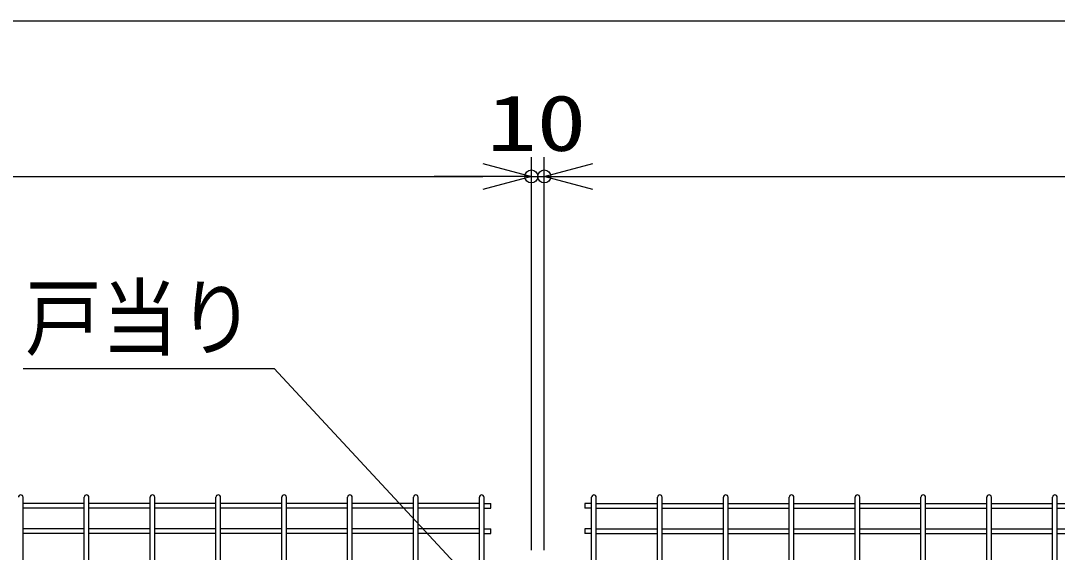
# Model space of a CAD drawing. Units: millimetres, scale not verified. Extents: x -4425 to 4425, y -3150 to 3150.
# Drawn here: x 1242 to 2041, y 971 to 1381 of the extents above; entities that cross this region are included whole.
import ezdxf
from ezdxf.enums import TextEntityAlignment as Align

# ---------------------------------------------------------------- set-up
doc = ezdxf.new("R2010")
doc.units = ezdxf.units.MM
doc.header["$LTSCALE"] = 20
doc.header["$PDMODE"] = 32
doc.header["$PDSIZE"] = 10
for name, color, linetype, lineweight in [('0-5_寸法', 4, 'Continuous', 25), ('0-8_J200', 3, 'Continuous', 25), ('0-C_LAYER15', 1, 'Continuous', 25), ('1-7_Jﾊﾟﾈﾙ', 6, 'Continuous', 25), ('1-9_LAYER12', 3, 'Continuous', 25)]:
    doc.layers.add(name, color=color, linetype=linetype, lineweight=lineweight)
doc.layers.add('0-6_DEFPOINTS', color=7, linetype='Continuous')
doc.styles.add('ＭＳ ゴシック', font='')
doc.styles.get('ＭＳ ゴシック').set_extended_font_data('MS Gothic')

# ---------------------------------------------------------------- blocks, each defined once
blk = doc.blocks.new('_Open30')
at = {"layer": '0-5_寸法'}
blk.add_line((0, 0), (-20, 0), dxfattribs=at)
blk.add_lwpolyline([(-20, 5.36), (0, 0), (-20, -5.36)], dxfattribs=at)

msp = doc.modelspace()

# ---------------------------------------------------------------- linework, layer by layer
at = {"layer": '0-6_DEFPOINTS'}
for p in [(1635.39, 1260.71), (1645.39, 1260.71)]:
    msp.add_point(p, dxfattribs=at)
at = {"layer": '0-8_J200'}
for p, q in [((1243.5, -952.9), (1243.5, 1013.5)), ((1290.67, 1008.67), (1243.5, 1008.67)), ((1290.67, -952.9), (1290.67, 1013.5)), ((1294.27, -952.9), (1294.27, 1013.5)), ((1341.44, 1008.67), (1294.27, 1008.67)), ((1341.44, -952.9), (1341.44, 1013.5)), ((1345.04, -952.9), (1345.04, 1013.5)), ((1392.21, 1008.67), (1345.04, 1008.67)), ((1392.21, -952.9), (1392.21, 1013.5)), ((1395.81, -952.9), (1395.81, 1013.5)), ((1442.98, 1008.67), (1395.81, 1008.67)), ((1442.98, -952.9), (1442.98, 1013.5)), ((1446.58, -952.9), (1446.58, 1013.5)), ((1493.75, 1008.67), (1446.58, 1008.67)), ((1493.75, -952.9), (1493.75, 1013.5)), ((1497.35, -952.9), (1497.35, 1013.5)), ((1544.52, 1008.67), (1497.35, 1008.67)), ((1544.52, -952.9), (1544.52, 1013.5)), ((1548.12, -952.9), (1548.12, 1013.5)), ((1595.29, 1008.67), (1548.12, 1008.67)), ((1595.29, -952.9), (1595.29, 1013.5)), ((1598.89, -952.9), (1598.89, 1013.5)), ((1598.89, 1008.67), (1604.09, 1008.67)), ((1604.09, 1005.07), (1604.09, 1008.67)), ((1681.89, 107.8), (1681.89, 1013.5)), ((1685.49, 107.8), (1685.49, 1013.5)), ((1685.49, 1008.67), (1732.66, 1008.67)), ((1732.66, 107.8), (1732.66, 1013.5)), ((1736.26, 107.8), (1736.26, 1013.5)), ((1736.26, 1008.67), (1783.43, 1008.67)), ((1783.43, -952.9), (1783.43, 1013.5)), ((1787.03, -952.9), (1787.03, 1013.5)), ((1787.03, 1008.67), (1834.2, 1008.67)), ((1834.2, -952.9), (1834.2, 1013.5)), ((1837.8, -952.9), (1837.8, 1013.5)), ((1837.8, 1008.67), (1884.97, 1008.67)), ((1884.97, -952.9), (1884.97, 1013.5)), ((1888.57, -952.9), (1888.57, 1013.5)), ((1888.57, 1008.67), (1935.74, 1008.67)), ((1935.74, -952.9), (1935.74, 1013.5)), ((1939.34, -952.9), (1939.34, 1013.5)), ((1939.34, 1008.67), (1986.51, 1008.67)), ((1986.51, -952.9), (1986.51, 1013.5)), ((1990.11, -952.9), (1990.11, 1013.5)), ((1990.11, 1008.67), (2037.28, 1008.67)), ((2037.28, -952.9), (2037.28, 1013.5)), ((2040.88, -952.9), (2040.88, 1013.5)), ((2040.88, 1008.67), (2088.05, 1008.67)), ((1290.67, 1005.07), (1243.5, 1005.07)), ((1341.44, 1005.07), (1294.27, 1005.07)), ((1392.21, 1005.07), (1345.04, 1005.07)), ((1442.98, 1005.07), (1395.81, 1005.07)), ((1493.75, 1005.07), (1446.58, 1005.07)), ((1544.52, 1005.07), (1497.35, 1005.07)), ((1595.29, 1005.07), (1548.12, 1005.07)), ((1598.89, 1005.07), (1604.09, 1005.07)), ((1685.49, 1005.07), (1732.66, 1005.07)), ((1736.26, 1005.07), (1783.43, 1005.07)), ((1787.03, 1005.07), (1834.2, 1005.07)), ((1837.8, 1005.07), (1884.97, 1005.07)), ((1888.57, 1005.07), (1935.74, 1005.07)), ((1939.34, 1005.07), (1986.51, 1005.07)), ((1990.11, 1005.07), (2037.28, 1005.07)), ((2040.88, 1005.07), (2088.05, 1005.07)), ((1290.67, 989.1), (1243.5, 989.1)), ((1290.67, 985.5), (1243.5, 985.5)), ((1341.44, 989.1), (1294.27, 989.1)), ((1341.44, 985.5), (1294.27, 985.5)), ((1392.21, 989.1), (1345.04, 989.1)), ((1392.21, 985.5), (1345.04, 985.5)), ((1442.98, 989.1), (1395.81, 989.1)), ((1442.98, 985.5), (1395.81, 985.5)), ((1493.75, 989.1), (1446.58, 989.1)), ((1493.75, 985.5), (1446.58, 985.5)), ((1544.52, 989.1), (1497.35, 989.1)), ((1544.52, 985.5), (1497.35, 985.5)), ((1595.29, 989.1), (1548.12, 989.1)), ((1595.29, 985.5), (1548.12, 985.5)), ((1598.89, 989.1), (1604.09, 989.1)), ((1598.89, 985.5), (1604.09, 985.5)), ((1604.09, 985.5), (1604.09, 989.1)), ((1685.49, 989.1), (1732.66, 989.1)), ((1685.49, 985.5), (1732.66, 985.5)), ((1736.26, 989.1), (1783.43, 989.1)), ((1736.26, 985.5), (1783.43, 985.5)), ((1787.03, 989.1), (1834.2, 989.1)), ((1787.03, 985.5), (1834.2, 985.5)), ((1837.8, 989.1), (1884.97, 989.1)), ((1837.8, 985.5), (1884.97, 985.5)), ((1888.57, 989.1), (1935.74, 989.1)), ((1888.57, 985.5), (1935.74, 985.5)), ((1939.34, 989.1), (1986.51, 989.1)), ((1939.34, 985.5), (1986.51, 985.5)), ((1990.11, 989.1), (2037.28, 989.1)), ((1990.11, 985.5), (2037.28, 985.5)), ((2040.88, 989.1), (2088.05, 989.1)), ((2040.88, 985.5), (2088.05, 985.5))]:
    msp.add_line(p, q, dxfattribs=at)
for centre in [(1241.7, 1013.5), (1292.47, 1013.5), (1343.24, 1013.5), (1394.01, 1013.5), (1444.78, 1013.5), (1495.55, 1013.5), (1546.32, 1013.5), (1597.09, 1013.5), (1683.69, 1013.5), (1734.46, 1013.5), (1785.23, 1013.5), (1836, 1013.5), (1886.77, 1013.5), (1937.54, 1013.5), (1988.31, 1013.5), (2039.08, 1013.5)]:
    msp.add_arc(centre, 1.8, 0, 180, dxfattribs=at)
at = {"layer": '0-C_LAYER15', "color": 2}
for p, q in [((507.89, 1380.71), (2772.89, 1380.71)), ((580.89, 1260.71), (1597.89, 1260.71)), ((1597.89, 1260.71), (1560.39, 1260.71)), ((1635.39, 1260.71), (1645.39, 1260.71)), ((1682.89, 1260.71), (2699.89, 1260.71)), ((1682.89, 1260.71), (1720.39, 1260.71))]:
    msp.add_line(p, q, dxfattribs=at)
at = {"layer": '0-C_LAYER15'}
for p, q in [((1635.39, 972.8), (1635.39, 1275.71)), ((1635.39, 972.8), (1635.39, 1275.71)), ((1645.39, 972.8), (1645.39, 1275.71)), ((1645.39, 972.8), (1645.39, 1275.71))]:
    msp.add_line(p, q, dxfattribs=at)
at = {"layer": '1-7_Jﾊﾟﾈﾙ', "color": 3}
for p, q in [((1676.69, 1008.67), (1676.69, 1005.07)), ((1681.89, 1008.67), (1676.69, 1008.67)), ((1681.89, 1005.07), (1676.69, 1005.07)), ((1676.69, 989.1), (1676.69, 985.5)), ((1681.89, 989.1), (1676.69, 989.1)), ((1681.89, 985.5), (1676.69, 985.5))]:
    msp.add_line(p, q, dxfattribs=at)
at = {"layer": '1-9_LAYER12'}
msp.add_lwpolyline([(1243.56, 1112.7), (1437, 1112.7), (1602.78, 934.37)], dxfattribs=at)

# ---------------------------------------------------------------- block references
at = {"layer": '0-C_LAYER15', "xscale": 1.875, "yscale": 1.875}
msp.add_blockref('_Open30', (1635.39, 1260.71), dxfattribs=at)
msp.add_blockref('_Open30', (1635.39, 1260.71), dxfattribs=at)
at = {"layer": '0-C_LAYER15', "xscale": 1.875, "yscale": 1.875, "rotation": 180}
msp.add_blockref('_Open30', (1645.39, 1260.71), dxfattribs=at)
msp.add_blockref('_Open30', (1645.39, 1260.71), dxfattribs=at)

# ---------------------------------------------------------------- texts
at = {"layer": '0-C_LAYER15', "color": 3, "style": 'ＭＳ ゴシック', "width": 1.3}
msp.add_text('10', height=43.26, dxfattribs=at).set_placement((1601.23, 1267.39), align=Align.BOTTOM_LEFT)
at = {"layer": '1-9_LAYER12', "style": 'ＭＳ ゴシック', "width": 0.9}
msp.add_text('戸当り', height=48.09, dxfattribs=at).set_placement((1245, 1113.44), align=Align.BOTTOM_LEFT)

doc.saveas('drawing.dxf')
